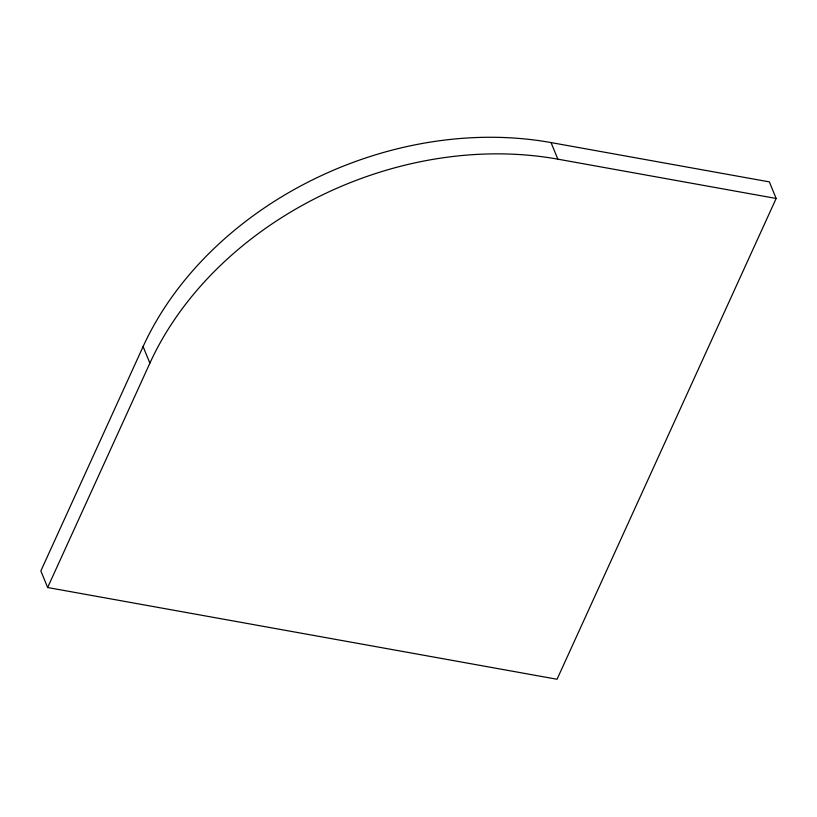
<?xml version="1.0" encoding="UTF-8"?>
<svg xmlns="http://www.w3.org/2000/svg" width="817" height="817" viewBox="0 0 817 817"><rect width="100%" height="100%" fill="white"/><g stroke="black" fill="none" stroke-linecap="round" stroke-linejoin="round"><path stroke-width="1.23" d="M143.098 346.582L40.85 570.94L47.641 587.525L557.051 679.254L776.15 198.47L769.359 181.885L551.046 142.577A323.123 249.951 -22.3 0 0 143.098 346.582L149.889 363.156L47.641 587.525M149.889 363.156A323.123 249.951 -22.3 0 1 557.837 159.162L776.15 198.47M551.046 142.577L557.837 159.162"/></g></svg>
